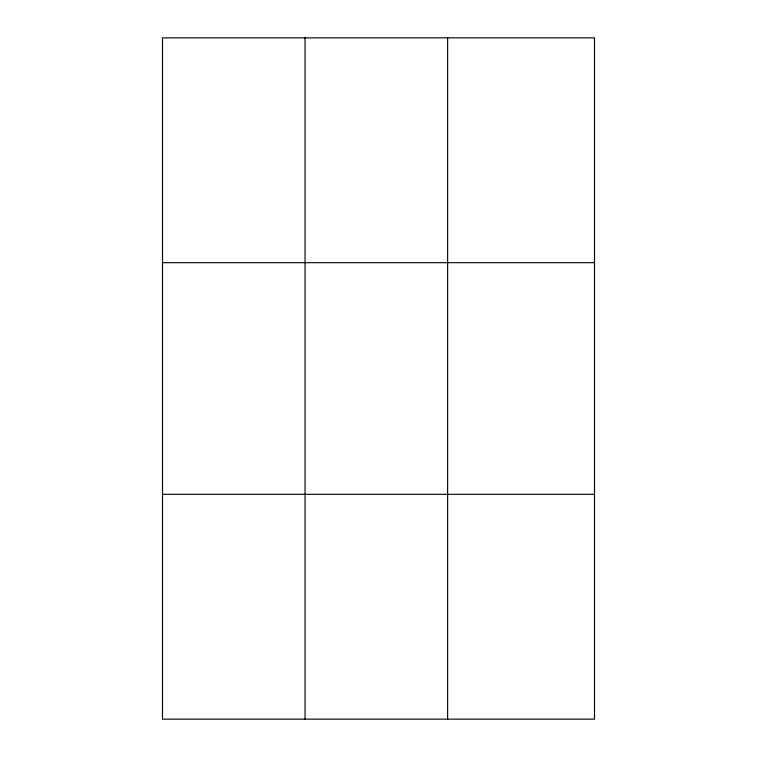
<?xml version="1.0" encoding="UTF-8"?>
<svg xmlns="http://www.w3.org/2000/svg" width="757" height="757" viewBox="0 0 757 757"><rect width="100%" height="100%" fill="white"/><g stroke="black" fill="none" stroke-linecap="round" stroke-linejoin="round"><path stroke-width="1.14" d="M305.062 719.15L305.062 37.85M447.624 719.15L447.624 37.85M162.5 262.679L594.5 262.679M162.5 494.321L594.5 494.321M594.5 606.736L594.5 719.15L162.5 719.15L162.5 37.85L594.5 37.85L594.5 606.736"/></g></svg>
